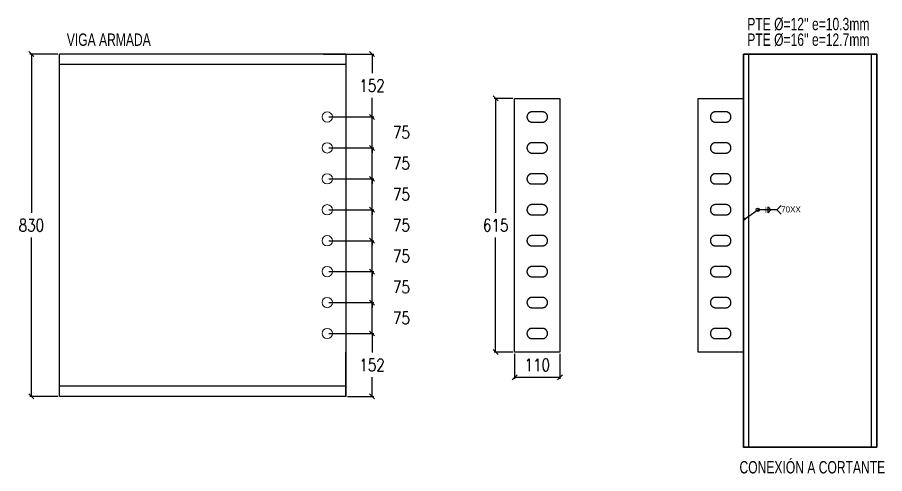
# Model space of a CAD drawing. Header units: millimetres. Extents: x -999 to 93225, y -17477 to 29086.
# Drawn here: x 17478 to 19584, y -10933 to -9827 of the extents above; entities that cross this region are included whole.
import ezdxf
from ezdxf.enums import TextEntityAlignment as Align

# ---------------------------------------------------------------- set-up
doc = ezdxf.new("R2010")
doc.units = ezdxf.units.MM
doc.header["$LTSCALE"] = 0.4
doc.layers.get('0').update_dxf_attribs({"color": 255})
for name, color, linetype in [('COTAS', 8, 'Continuous'), ('P-PLATINA', 6, 'Continuous'), ('perforaciones', 1, 'Continuous'), ('TITULO', 3, 'Continuous')]:
    doc.layers.add(name, color=color, linetype=linetype)
doc.layers.add('E_COLUMNAS-3', color=1, linetype='Continuous', lineweight=35)
doc.styles.add('CNI_COTAS', font='romans.shx', dxfattribs={"width": 0.8})
doc.styles.add('ROMANS', font='DINGRAFO.SHX')
doc.styles.add('VERDANA', font='arial.ttf')
doc.dimstyles.new('1.4', dxfattribs={"dimscale": 0, "dimtxt": 30, "dimasz": 12, "dimexe": 4, "dimexo": 4, "dimgap": 15, "dimtad": 1, "dimdec": 0, "dimzin": 4, "dimdsep": 46, "dimtxsty": 'CNI_COTAS', "dimblk": 'OBLIQUE', "dimcen": -0.09, "dimclrd": 256, "dimclrt": 3, "dimadec": 0, "dimazin": 0, "dimtfac": 1, "dimtdec": 0, "dimtmove": 2, "dimatfit": 0, "dimldrblk": 'DOT', "dimfxl": 0.05, "dimtolj": 1, "dimtzin": 0, "dimarcsym": 0})

# ---------------------------------------------------------------- blocks, each defined once
blk = doc.blocks.new('_Oblique')
at = {"color": 0, "linetype": 'ByBlock', "lineweight": -2}
blk.add_line((-0.5, -0.5), (0.5, 0.5), dxfattribs=at)
blk = doc.blocks.new('*D862')
at = {"layer": 'COTAS', "color": 0, "lineweight": -2, "transparency": 16777216}
for p, q in [((17576.5, -9915.6), (17508.1, -9915.6)), ((17576.5, -10745.6), (17508.1, -10745.6))]:
    blk.add_line(p, q, dxfattribs=at)
at = {"layer": 'COTAS', "lineweight": -2, "transparency": 16777216}
for p, q in [((17512.1, -9915.6), (17512.1, -10300.6)), ((17512.1, -10745.6), (17512.1, -10360.6))]:
    blk.add_line(p, q, dxfattribs=at)
at = {"layer": 'Defpoints', "color": 0, "transparency": 16777216}
for p in [(17512.1, -9915.6), (17580.5, -9915.6), (17580.5, -10745.6)]:
    blk.add_point(p, dxfattribs=at)
at = {"layer": 'COTAS', "lineweight": -2, "transparency": 16777216, "xscale": 12, "yscale": 12, "zscale": 12}
for p, rotation in [((17512.1, -9915.6), 90), ((17512.1, -10745.6), 270)]:
    blk.add_blockref('_Oblique', p, dxfattribs=dict(at, rotation=rotation))
at = {"layer": 'COTAS', "color": 3, "transparency": 16777216, "insert": (17512.1, -10330.6), "char_height": 30, "attachment_point": 5, "rotation": 0.01, "style": 'CNI_COTAS'}
blk.add_mtext('\\A1;830', dxfattribs=at)
blk = doc.blocks.new('_Dot')
at = {"color": 0, "linetype": 'ByBlock', "lineweight": -2}
blk.add_line((-0.5, 0), (-1, 0), dxfattribs=at)
at = {"color": 0, "linetype": 'ByBlock', "const_width": 0.5}
blk.add_lwpolyline([(-0.25, 0, 1), (0.25, 0, 1)], format="xyb", close=True, dxfattribs=at)
blk = doc.blocks.new('*D863')
at = {"layer": 'COTAS', "lineweight": -2, "transparency": 16777216}
for p, q in [((18339.1, -10518.1), (18339.1, -10506.1)), ((18339.1, -10593.1), (18339.1, -10518.1)), ((18339.1, -10593.1), (18339.1, -10605.1))]:
    blk.add_line(p, q, dxfattribs=at)
at = {"layer": 'COTAS', "color": 0, "lineweight": -2, "transparency": 16777216}
for p, q in [((18234.5, -10518.1), (18343.1, -10518.1)), ((18234.5, -10593.1), (18343.1, -10593.1))]:
    blk.add_line(p, q, dxfattribs=at)
at = {"layer": 'Defpoints', "color": 0, "transparency": 16777216}
for p in [(18230.5, -10518.1), (18339.1, -10518.1), (18230.5, -10593.1)]:
    blk.add_point(p, dxfattribs=at)
at = {"layer": 'COTAS', "lineweight": -2, "transparency": 16777216, "xscale": 12, "yscale": 12, "zscale": 12}
for p, rotation in [((18339.1, -10518.1), 270), ((18339.1, -10593.1), 90)]:
    blk.add_blockref('_Oblique', p, dxfattribs=dict(at, rotation=rotation))
at = {"layer": 'COTAS', "color": 3, "transparency": 16777216, "insert": (18410.6, -10555.6), "char_height": 30, "attachment_point": 5, "rotation": 0.01, "style": 'CNI_COTAS'}
blk.add_mtext('\\A1;75', dxfattribs=at)
blk = doc.blocks.new('*D864')
at = {"layer": 'COTAS', "color": 0, "lineweight": -2, "transparency": 16777216}
for p, q in [((18234.5, -10443.1), (18343.1, -10443.1)), ((18234.5, -10518.1), (18343.1, -10518.1))]:
    blk.add_line(p, q, dxfattribs=at)
at = {"layer": 'COTAS', "lineweight": -2, "transparency": 16777216}
for p, q in [((18339.1, -10443.1), (18339.1, -10431.1)), ((18339.1, -10518.1), (18339.1, -10443.1)), ((18339.1, -10518.1), (18339.1, -10530.1))]:
    blk.add_line(p, q, dxfattribs=at)
at = {"layer": 'Defpoints', "color": 0, "transparency": 16777216}
for p in [(18230.5, -10443.1), (18339.1, -10443.1), (18230.5, -10518.1)]:
    blk.add_point(p, dxfattribs=at)
at = {"layer": 'COTAS', "lineweight": -2, "transparency": 16777216, "xscale": 12, "yscale": 12, "zscale": 12}
for p, rotation in [((18339.1, -10443.1), 270), ((18339.1, -10518.1), 90)]:
    blk.add_blockref('_Oblique', p, dxfattribs=dict(at, rotation=rotation))
at = {"layer": 'COTAS', "color": 3, "transparency": 16777216, "insert": (18410.6, -10480.6), "char_height": 30, "attachment_point": 5, "rotation": 0.01, "style": 'CNI_COTAS'}
blk.add_mtext('\\A1;75', dxfattribs=at)
blk = doc.blocks.new('*D865')
at = {"layer": 'COTAS', "lineweight": -2, "transparency": 16777216}
for p, q in [((18339.1, -10368.1), (18339.1, -10356.1)), ((18339.1, -10443.1), (18339.1, -10368.1)), ((18339.1, -10443.1), (18339.1, -10455.1))]:
    blk.add_line(p, q, dxfattribs=at)
at = {"layer": 'COTAS', "color": 0, "lineweight": -2, "transparency": 16777216}
for p, q in [((18234.5, -10368.1), (18343.1, -10368.1)), ((18234.5, -10443.1), (18343.1, -10443.1))]:
    blk.add_line(p, q, dxfattribs=at)
at = {"layer": 'Defpoints', "color": 0, "transparency": 16777216}
for p in [(18230.5, -10368.1), (18339.1, -10368.1), (18230.5, -10443.1)]:
    blk.add_point(p, dxfattribs=at)
at = {"layer": 'COTAS', "lineweight": -2, "transparency": 16777216, "xscale": 12, "yscale": 12, "zscale": 12}
for p, rotation in [((18339.1, -10368.1), 270), ((18339.1, -10443.1), 90)]:
    blk.add_blockref('_Oblique', p, dxfattribs=dict(at, rotation=rotation))
at = {"layer": 'COTAS', "color": 3, "transparency": 16777216, "insert": (18410.6, -10405.6), "char_height": 30, "attachment_point": 5, "rotation": 0.01, "style": 'CNI_COTAS'}
blk.add_mtext('\\A1;75', dxfattribs=at)
blk = doc.blocks.new('*D866')
at = {"layer": 'COTAS', "color": 0, "lineweight": -2, "transparency": 16777216}
for p, q in [((18234.5, -10293.1), (18343.1, -10293.1)), ((18234.5, -10368.1), (18343.1, -10368.1))]:
    blk.add_line(p, q, dxfattribs=at)
at = {"layer": 'COTAS', "lineweight": -2, "transparency": 16777216}
for p, q in [((18339.1, -10293.1), (18339.1, -10281.1)), ((18339.1, -10368.1), (18339.1, -10293.1)), ((18339.1, -10368.1), (18339.1, -10380.1))]:
    blk.add_line(p, q, dxfattribs=at)
at = {"layer": 'Defpoints', "color": 0, "transparency": 16777216}
for p in [(18230.5, -10293.1), (18339.1, -10293.1), (18230.5, -10368.1)]:
    blk.add_point(p, dxfattribs=at)
at = {"layer": 'COTAS', "lineweight": -2, "transparency": 16777216, "xscale": 12, "yscale": 12, "zscale": 12}
for p, rotation in [((18339.1, -10293.1), 270), ((18339.1, -10368.1), 90)]:
    blk.add_blockref('_Oblique', p, dxfattribs=dict(at, rotation=rotation))
at = {"layer": 'COTAS', "color": 3, "transparency": 16777216, "insert": (18410.6, -10330.6), "char_height": 30, "attachment_point": 5, "rotation": 0.01, "style": 'CNI_COTAS'}
blk.add_mtext('\\A1;75', dxfattribs=at)
blk = doc.blocks.new('*D867')
at = {"layer": 'COTAS', "lineweight": -2, "transparency": 16777216}
for p, q in [((18339.1, -10218.1), (18339.1, -10206.1)), ((18339.1, -10293.1), (18339.1, -10218.1)), ((18339.1, -10293.1), (18339.1, -10305.1))]:
    blk.add_line(p, q, dxfattribs=at)
at = {"layer": 'COTAS', "color": 0, "lineweight": -2, "transparency": 16777216}
for p, q in [((18234.5, -10218.1), (18343.1, -10218.1)), ((18234.5, -10293.1), (18343.1, -10293.1))]:
    blk.add_line(p, q, dxfattribs=at)
at = {"layer": 'Defpoints', "color": 0, "transparency": 16777216}
for p in [(18230.5, -10218.1), (18339.1, -10218.1), (18230.5, -10293.1)]:
    blk.add_point(p, dxfattribs=at)
at = {"layer": 'COTAS', "lineweight": -2, "transparency": 16777216, "xscale": 12, "yscale": 12, "zscale": 12}
for p, rotation in [((18339.1, -10218.1), 270), ((18339.1, -10293.1), 90)]:
    blk.add_blockref('_Oblique', p, dxfattribs=dict(at, rotation=rotation))
at = {"layer": 'COTAS', "color": 3, "transparency": 16777216, "insert": (18410.6, -10255.6), "char_height": 30, "attachment_point": 5, "rotation": 0.01, "style": 'CNI_COTAS'}
blk.add_mtext('\\A1;75', dxfattribs=at)
blk = doc.blocks.new('*D868')
at = {"layer": 'COTAS', "color": 0, "lineweight": -2, "transparency": 16777216}
for p, q in [((18234.5, -10143.1), (18343.1, -10143.1)), ((18234.5, -10218.1), (18343.1, -10218.1))]:
    blk.add_line(p, q, dxfattribs=at)
at = {"layer": 'COTAS', "lineweight": -2, "transparency": 16777216}
for p, q in [((18339.1, -10143.1), (18339.1, -10131.1)), ((18339.1, -10218.1), (18339.1, -10143.1)), ((18339.1, -10218.1), (18339.1, -10230.1))]:
    blk.add_line(p, q, dxfattribs=at)
at = {"layer": 'Defpoints', "color": 0, "transparency": 16777216}
for p in [(18230.5, -10143.1), (18339.1, -10143.1), (18230.5, -10218.1)]:
    blk.add_point(p, dxfattribs=at)
at = {"layer": 'COTAS', "lineweight": -2, "transparency": 16777216, "xscale": 12, "yscale": 12, "zscale": 12}
for p, rotation in [((18339.1, -10143.1), 270), ((18339.1, -10218.1), 90)]:
    blk.add_blockref('_Oblique', p, dxfattribs=dict(at, rotation=rotation))
at = {"layer": 'COTAS', "color": 3, "transparency": 16777216, "insert": (18410.6, -10180.6), "char_height": 30, "attachment_point": 5, "rotation": 0.01, "style": 'CNI_COTAS'}
blk.add_mtext('\\A1;75', dxfattribs=at)
blk = doc.blocks.new('*D869')
at = {"layer": 'COTAS', "lineweight": -2, "transparency": 16777216}
for p, q in [((18339.1, -10068.1), (18339.1, -10056.1)), ((18339.1, -10143.1), (18339.1, -10068.1)), ((18339.1, -10143.1), (18339.1, -10155.1))]:
    blk.add_line(p, q, dxfattribs=at)
at = {"layer": 'COTAS', "color": 0, "lineweight": -2, "transparency": 16777216}
for p, q in [((18234.5, -10068.1), (18343.1, -10068.1)), ((18234.5, -10143.1), (18343.1, -10143.1))]:
    blk.add_line(p, q, dxfattribs=at)
at = {"layer": 'Defpoints', "color": 0, "transparency": 16777216}
for p in [(18230.5, -10068.1), (18339.1, -10068.1), (18230.5, -10143.1)]:
    blk.add_point(p, dxfattribs=at)
at = {"layer": 'COTAS', "lineweight": -2, "transparency": 16777216, "xscale": 12, "yscale": 12, "zscale": 12}
for p, rotation in [((18339.1, -10068.1), 270), ((18339.1, -10143.1), 90)]:
    blk.add_blockref('_Oblique', p, dxfattribs=dict(at, rotation=rotation))
at = {"layer": 'COTAS', "color": 3, "transparency": 16777216, "insert": (18410.6, -10105.6), "char_height": 30, "attachment_point": 5, "rotation": 0.01, "style": 'CNI_COTAS'}
blk.add_mtext('\\A1;75', dxfattribs=at)
blk = doc.blocks.new('*D870')
at = {"layer": 'COTAS', "color": 0, "lineweight": -2, "transparency": 16777216}
for p, q in [((18234.5, -10593.1), (18343.1, -10593.1)), ((18279.5, -10745.6), (18343.1, -10745.6))]:
    blk.add_line(p, q, dxfattribs=at)
at = {"layer": 'COTAS', "lineweight": -2, "transparency": 16777216}
for p, q in [((18339.1, -10593.1), (18339.1, -10639.4)), ((18339.1, -10745.6), (18339.1, -10699.4))]:
    blk.add_line(p, q, dxfattribs=at)
at = {"layer": 'Defpoints', "color": 0, "transparency": 16777216}
for p in [(18230.5, -10593.1), (18275.5, -10745.6), (18339.1, -10745.6)]:
    blk.add_point(p, dxfattribs=at)
at = {"layer": 'COTAS', "lineweight": -2, "transparency": 16777216, "xscale": 12, "yscale": 12, "zscale": 12}
for p, rotation in [((18339.1, -10593.1), 90), ((18339.1, -10745.6), 270)]:
    blk.add_blockref('_Oblique', p, dxfattribs=dict(at, rotation=rotation))
at = {"layer": 'COTAS', "color": 3, "transparency": 16777216, "insert": (18339.1, -10669.4), "char_height": 30, "attachment_point": 5, "rotation": 0.01, "style": 'CNI_COTAS'}
blk.add_mtext('\\A1;152', dxfattribs=at)
blk = doc.blocks.new('*D871')
at = {"layer": 'COTAS', "color": 0, "lineweight": -2, "transparency": 16777216}
for p, q in [((18221.4, -9915.6), (18343.1, -9915.6)), ((18234.5, -10068.1), (18343.1, -10068.1))]:
    blk.add_line(p, q, dxfattribs=at)
at = {"layer": 'COTAS', "lineweight": -2, "transparency": 16777216}
for p, q in [((18339.1, -9915.6), (18339.1, -9961.9)), ((18339.1, -10068.1), (18339.1, -10021.9))]:
    blk.add_line(p, q, dxfattribs=at)
at = {"layer": 'Defpoints', "color": 0, "transparency": 16777216}
for p in [(18217.4, -9915.6), (18230.5, -10068.1), (18339.1, -10068.1)]:
    blk.add_point(p, dxfattribs=at)
at = {"layer": 'COTAS', "lineweight": -2, "transparency": 16777216, "xscale": 12, "yscale": 12, "zscale": 12}
for p, rotation in [((18339.1, -9915.6), 90), ((18339.1, -10068.1), 270)]:
    blk.add_blockref('_Oblique', p, dxfattribs=dict(at, rotation=rotation))
at = {"layer": 'COTAS', "color": 3, "transparency": 16777216, "insert": (18339.1, -9991.9), "char_height": 30, "attachment_point": 5, "rotation": 0.01, "style": 'CNI_COTAS'}
blk.add_mtext('\\A1;152', dxfattribs=at)
blk = doc.blocks.new('*D872')
at = {"layer": 'COTAS', "color": 0, "lineweight": -2, "transparency": 16777216}
for p, q in [((18681.1, -10023.1), (18635.2, -10023.1)), ((18681.2, -10638.1), (18635.2, -10638.1))]:
    blk.add_line(p, q, dxfattribs=at)
at = {"layer": 'COTAS', "lineweight": -2, "transparency": 16777216}
for p, q in [((18639.2, -10023.1), (18639.2, -10300.6)), ((18639.2, -10638.1), (18639.2, -10360.6))]:
    blk.add_line(p, q, dxfattribs=at)
at = {"layer": 'Defpoints', "color": 0, "transparency": 16777216}
for p in [(18639.2, -10023.1), (18685.1, -10023.1), (18685.2, -10638.1)]:
    blk.add_point(p, dxfattribs=at)
at = {"layer": 'COTAS', "lineweight": -2, "transparency": 16777216, "xscale": 12, "yscale": 12, "zscale": 12}
for p, rotation in [((18639.2, -10023.1), 90), ((18639.2, -10638.1), 270)]:
    blk.add_blockref('_Oblique', p, dxfattribs=dict(at, rotation=rotation))
at = {"layer": 'COTAS', "color": 3, "transparency": 16777216, "insert": (18639.2, -10330.6), "char_height": 30, "attachment_point": 5, "rotation": 0.01, "style": 'CNI_COTAS'}
blk.add_mtext('\\A1;615', dxfattribs=at)
blk = doc.blocks.new('SOLDADURA FILETE ALREDEDOR 1')
h = blk.add_hatch(color=256)
h.dxf.hatch_style = 1
h.paths.add_polyline_path([(4945.5, 3619.4), (4949.1, 3614.2), (4942.8, 3613.6)])
for p in [(4947.3, 3616.8), (5060.9, 3649.2)]:
    blk.add_line(p, (4993.7, 3649.2))
blk.add_lwpolyline([(5075.7, 3634.4), (5060.9, 3649.2), (5075.7, 3664)])
for points in [[(5030, 3649.2), (5030, 3659.2), (5040, 3649.2), (5030, 3639.2)], [(4942.8, 3613.6), (4945.5, 3619.4), (4949.1, 3614.2)]]:
    blk.add_lwpolyline(points, close=True)
blk.add_circle((4993.7, 3649.2), 5.81)
at = {"layer": 'TITULO', "style": 'ROMANS'}
for s, height, p in [('10', 7.5, (5017.8, 3650.9)), ('10', 7.5, (5017.8, 3640.2)), ('70XX', 21, (5076, 3640))]:
    blk.add_text(s, height=height, dxfattribs=at).set_placement(p)
blk = doc.blocks.new('*D879')
at = {"layer": 'COTAS', "color": 0, "lineweight": -2, "transparency": 16777216}
for p, q in [((18685.2, -10642.1), (18685.2, -10703.2)), ((18795.2, -10642.1), (18795.2, -10703.2))]:
    blk.add_line(p, q, dxfattribs=at)
at = {"layer": 'COTAS', "lineweight": -2, "transparency": 16777216}
blk.add_line((18685.2, -10699.2), (18795.2, -10699.2), dxfattribs=at)
at = {"layer": 'Defpoints', "color": 0, "transparency": 16777216}
for p in [(18685.2, -10638.1), (18795.2, -10638.1), (18795.2, -10699.2)]:
    blk.add_point(p, dxfattribs=at)
at = {"layer": 'COTAS', "lineweight": -2, "transparency": 16777216, "xscale": 12, "yscale": 12, "zscale": 12, "rotation": 180}
blk.add_blockref('_Oblique', (18685.2, -10699.2), dxfattribs=at)
at = {"layer": 'COTAS', "lineweight": -2, "transparency": 16777216, "xscale": 12, "yscale": 12, "zscale": 12}
blk.add_blockref('_Oblique', (18795.2, -10699.2), dxfattribs=at)
at = {"layer": 'COTAS', "color": 3, "transparency": 16777216, "insert": (18740.2, -10669.2), "char_height": 30, "attachment_point": 5, "style": 'CNI_COTAS'}
blk.add_mtext('\\A1;110', dxfattribs=at)

msp = doc.modelspace()

# ---------------------------------------------------------------- linework, layer by layer
at = {"color": 2, "linetype": 'Continuous'}
for p, q in [((18275.5, -9915.6), (17580.5, -9915.6)), ((17580.5, -10745.6), (17580.5, -9915.6)), ((18275.5, -9915.6), (18275.5, -10638.1)), ((18275.5, -9940.6), (17580.5, -9940.6)), ((18275.5, -10638.1), (18275.5, -10745.6)), ((18275.5, -10720.6), (17580.5, -10720.6)), ((18275.5, -10745.6), (17580.5, -10745.6))]:
    msp.add_line(p, q, dxfattribs=at)
at = {"color": 2, "linetype": 'Continuous', "extrusion": (0, 1, -2.22045e-16)}
msp.add_line((18275.5, -10745.6), (18275.5, -10638.1), dxfattribs=at)
at = {"layer": 'COTAS', "ltscale": 0.0004}
for p, q in [((19253.5, -10868.4), (19253.5, -9915.6)), ((19551.5, -10868.4), (19551.5, -9915.6))]:
    msp.add_line(p, q, dxfattribs=at)
at = {"layer": 'E_COLUMNAS-3'}
msp.add_polyline3d([(19240.5, -9915.6, 0), (19564.5, -9915.6, 0), (19564.5, -10868.4, 0), (19240.5, -10868.4, 0)], close=True, dxfattribs=at)
at = {"layer": 'P-PLATINA', "linetype": 'Continuous'}
for points in [[(18795.2, -10638.1), (18685.2, -10638.1), (18685.2, -10023.1), (18795.2, -10023.1)], [(19240.5, -10638.1), (19130.5, -10638.1), (19130.5, -10023.1), (19240.5, -10023.1)]]:
    msp.add_lwpolyline(points, close=True, dxfattribs=at)
for points in [[(18727.7, -10055.6), (18740.2, -10055.6), (18752.7, -10055.6), (18765.2, -10055.6), (18765.2, -10068.1), (18765.2, -10080.6), (18752.7, -10080.6), (18740.2, -10080.6), (18727.7, -10080.6), (18715.2, -10080.6), (18715.2, -10068.1), (18715.2, -10055.6), (18727.7, -10055.6)], [(19173, -10055.6), (19185.5, -10055.6), (19198, -10055.6), (19210.5, -10055.6), (19210.5, -10068.1), (19210.5, -10080.6), (19198, -10080.6), (19185.5, -10080.6), (19173, -10080.6), (19160.5, -10080.6), (19160.5, -10068.1), (19160.5, -10055.6), (19173, -10055.6)], [(18727.7, -10130.6), (18740.2, -10130.6), (18752.7, -10130.6), (18765.2, -10130.6), (18765.2, -10143.1), (18765.2, -10155.6), (18752.7, -10155.6), (18740.2, -10155.6), (18727.7, -10155.6), (18715.2, -10155.6), (18715.2, -10143.1), (18715.2, -10130.6), (18727.7, -10130.6)], [(19173, -10130.6), (19185.5, -10130.6), (19198, -10130.6), (19210.5, -10130.6), (19210.5, -10143.1), (19210.5, -10155.6), (19198, -10155.6), (19185.5, -10155.6), (19173, -10155.6), (19160.5, -10155.6), (19160.5, -10143.1), (19160.5, -10130.6), (19173, -10130.6)], [(18727.7, -10205.6), (18740.2, -10205.6), (18752.7, -10205.6), (18765.2, -10205.6), (18765.2, -10218.1), (18765.2, -10230.6), (18752.7, -10230.6), (18740.2, -10230.6), (18727.7, -10230.6), (18715.2, -10230.6), (18715.2, -10218.1), (18715.2, -10205.6), (18727.7, -10205.6)], [(19173, -10205.6), (19185.5, -10205.6), (19198, -10205.6), (19210.5, -10205.6), (19210.5, -10218.1), (19210.5, -10230.6), (19198, -10230.6), (19185.5, -10230.6), (19173, -10230.6), (19160.5, -10230.6), (19160.5, -10218.1), (19160.5, -10205.6), (19173, -10205.6)], [(18727.7, -10280.6), (18740.2, -10280.6), (18752.7, -10280.6), (18765.2, -10280.6), (18765.2, -10293.1), (18765.2, -10305.6), (18752.7, -10305.6), (18740.2, -10305.6), (18727.7, -10305.6), (18715.2, -10305.6), (18715.2, -10293.1), (18715.2, -10280.6), (18727.7, -10280.6)], [(19173, -10280.6), (19185.5, -10280.6), (19198, -10280.6), (19210.5, -10280.6), (19210.5, -10293.1), (19210.5, -10305.6), (19198, -10305.6), (19185.5, -10305.6), (19173, -10305.6), (19160.5, -10305.6), (19160.5, -10293.1), (19160.5, -10280.6), (19173, -10280.6)], [(18727.7, -10355.6), (18740.2, -10355.6), (18752.7, -10355.6), (18765.2, -10355.6), (18765.2, -10368.1), (18765.2, -10380.6), (18752.7, -10380.6), (18740.2, -10380.6), (18727.7, -10380.6), (18715.2, -10380.6), (18715.2, -10368.1), (18715.2, -10355.6), (18727.7, -10355.6)], [(19173, -10355.6), (19185.5, -10355.6), (19198, -10355.6), (19210.5, -10355.6), (19210.5, -10368.1), (19210.5, -10380.6), (19198, -10380.6), (19185.5, -10380.6), (19173, -10380.6), (19160.5, -10380.6), (19160.5, -10368.1), (19160.5, -10355.6), (19173, -10355.6)], [(18727.7, -10430.6), (18740.2, -10430.6), (18752.7, -10430.6), (18765.2, -10430.6), (18765.2, -10443.1), (18765.2, -10455.6), (18752.7, -10455.6), (18740.2, -10455.6), (18727.7, -10455.6), (18715.2, -10455.6), (18715.2, -10443.1), (18715.2, -10430.6), (18727.7, -10430.6)], [(19173, -10430.6), (19185.5, -10430.6), (19198, -10430.6), (19210.5, -10430.6), (19210.5, -10443.1), (19210.5, -10455.6), (19198, -10455.6), (19185.5, -10455.6), (19173, -10455.6), (19160.5, -10455.6), (19160.5, -10443.1), (19160.5, -10430.6), (19173, -10430.6)], [(18727.7, -10505.6), (18740.2, -10505.6), (18752.7, -10505.6), (18765.2, -10505.6), (18765.2, -10518.1), (18765.2, -10530.6), (18752.7, -10530.6), (18740.2, -10530.6), (18727.7, -10530.6), (18715.2, -10530.6), (18715.2, -10518.1), (18715.2, -10505.6), (18727.7, -10505.6)], [(19173, -10505.6), (19185.5, -10505.6), (19198, -10505.6), (19210.5, -10505.6), (19210.5, -10518.1), (19210.5, -10530.6), (19198, -10530.6), (19185.5, -10530.6), (19173, -10530.6), (19160.5, -10530.6), (19160.5, -10518.1), (19160.5, -10505.6), (19173, -10505.6)], [(18727.7, -10580.6), (18740.2, -10580.6), (18752.7, -10580.6), (18765.2, -10580.6), (18765.2, -10593.1), (18765.2, -10605.6), (18752.7, -10605.6), (18740.2, -10605.6), (18727.7, -10605.6), (18715.2, -10605.6), (18715.2, -10593.1), (18715.2, -10580.6), (18727.7, -10580.6)], [(19173, -10580.6), (19185.5, -10580.6), (19198, -10580.6), (19210.5, -10580.6), (19210.5, -10593.1), (19210.5, -10605.6), (19198, -10605.6), (19185.5, -10605.6), (19173, -10605.6), (19160.5, -10605.6), (19160.5, -10593.1), (19160.5, -10580.6), (19173, -10580.6)]]:
    msp.add_rational_spline(points, [1, 1, 1, 0.707106781187, 1, 0.707106781187, 1, 1, 1, 0.707106781187, 1, 0.707106781187, 1], degree=2, knots=[0, 0, 0, 1, 1, 2.570796, 2.570796, 4.141593, 4.141593, 5.141593, 5.141593, 6.712389, 6.712389, 8.283185, 8.283185, 8.283185], dxfattribs=at)
at = {"layer": 'perforaciones', "linetype": 'Continuous', "lineweight": 0, "extrusion": (0, 2.22045e-16, -1)}
for centre in [(-18230.5, -10068.1), (-18230.5, -10143.1), (-18230.5, -10218.1), (-18230.5, -10293.1), (-18230.5, -10368.1), (-18230.5, -10443.1), (-18230.5, -10518.1), (-18230.5, -10593.1)]:
    msp.add_circle(centre, 12.5, dxfattribs=at)

# ---------------------------------------------------------------- block references
at = {"xscale": 0.6899231572736597, "yscale": 0.6899231572736597, "zscale": 0.6899231572736597}
msp.add_blockref('SOLDADURA FILETE ALREDEDOR 1', (15830.4, -12810.9), dxfattribs=at)

# ---------------------------------------------------------------- texts
at = {"color": 96, "style": 'VERDANA', "width": 0.7}
for s, p in [("PTE Ø=12'' e=10.3mm", (19398.3, -9842.7)), ('VIGA ARMADA', (17700, -9880.6)), ("PTE Ø=16'' e=12.7mm", (19398.3, -9880.6)), ('CONEXIÓN A CORTANTE', (19408, -10917.5))]:
    msp.add_text(s, height=30, dxfattribs=at).set_placement(p, align=Align.MIDDLE_CENTER)

# ---------------------------------------------------------------- dimensions: what is measured, and where the dimension line sits
at = {"layer": 'COTAS'}
for base, p1, p2, picture, middle in [((17512.1, -9915.6), (17580.5, -10745.6), (17580.5, -9915.6), '*D862', (17512.1, -10330.6)), ((18339.134907, -10068.1329834), (18217.36358, -9915.6329834), (18230.5345037, -10068.1329834), '*D871', (18339.134907, -9991.8829834)), ((18639.2, -10023.1), (18685.2, -10638.1), (18685.1, -10023.1), '*D872', (18639.2, -10330.6)), ((18339.1, -10068.1), (18230.5, -10143.1), (18230.5, -10068.1), '*D869', (18410.6, -10105.6)), ((18339.1, -10143.1), (18230.5, -10218.1), (18230.5, -10143.1), '*D868', (18410.6, -10180.6)), ((18339.1, -10218.1), (18230.5, -10293.1), (18230.5, -10218.1), '*D867', (18410.6, -10255.6)), ((18339.1, -10293.1), (18230.5, -10368.1), (18230.5, -10293.1), '*D866', (18410.6, -10330.6)), ((18339.1, -10368.1), (18230.5, -10443.1), (18230.5, -10368.1), '*D865', (18410.6, -10405.6)), ((18339.1, -10443.1), (18230.5, -10518.1), (18230.5, -10443.1), '*D864', (18410.6, -10480.6)), ((18339.1, -10518.1), (18230.5, -10593.1), (18230.5, -10518.1), '*D863', (18410.6, -10555.6)), ((18339.134907, -10745.6329834), (18230.5345037, -10593.1329834), (18275.5363267, -10745.6329834), '*D870', (18339.134907, -10669.3829834))]:
    dim = msp.add_linear_dim(base=base, p1=p1, p2=p2, angle=90, dimstyle='1.4', override={"dimscale": 1}, dxfattribs=at)
    dim.commit()
    dim.dimension.update_dxf_attribs({"geometry": picture, "text_midpoint": middle, "text_rotation": 0.01})
dim = msp.add_linear_dim(base=(18795.2, -10699.2), p1=(18685.2, -10638.1), p2=(18795.2, -10638.1), dimstyle='1.4', override={"dimscale": 1}, dxfattribs=at)
dim.commit()
dim.dimension.update_dxf_attribs({"geometry": '*D879', "text_midpoint": (18740.2, -10669.2)})

doc.saveas('drawing.dxf')
